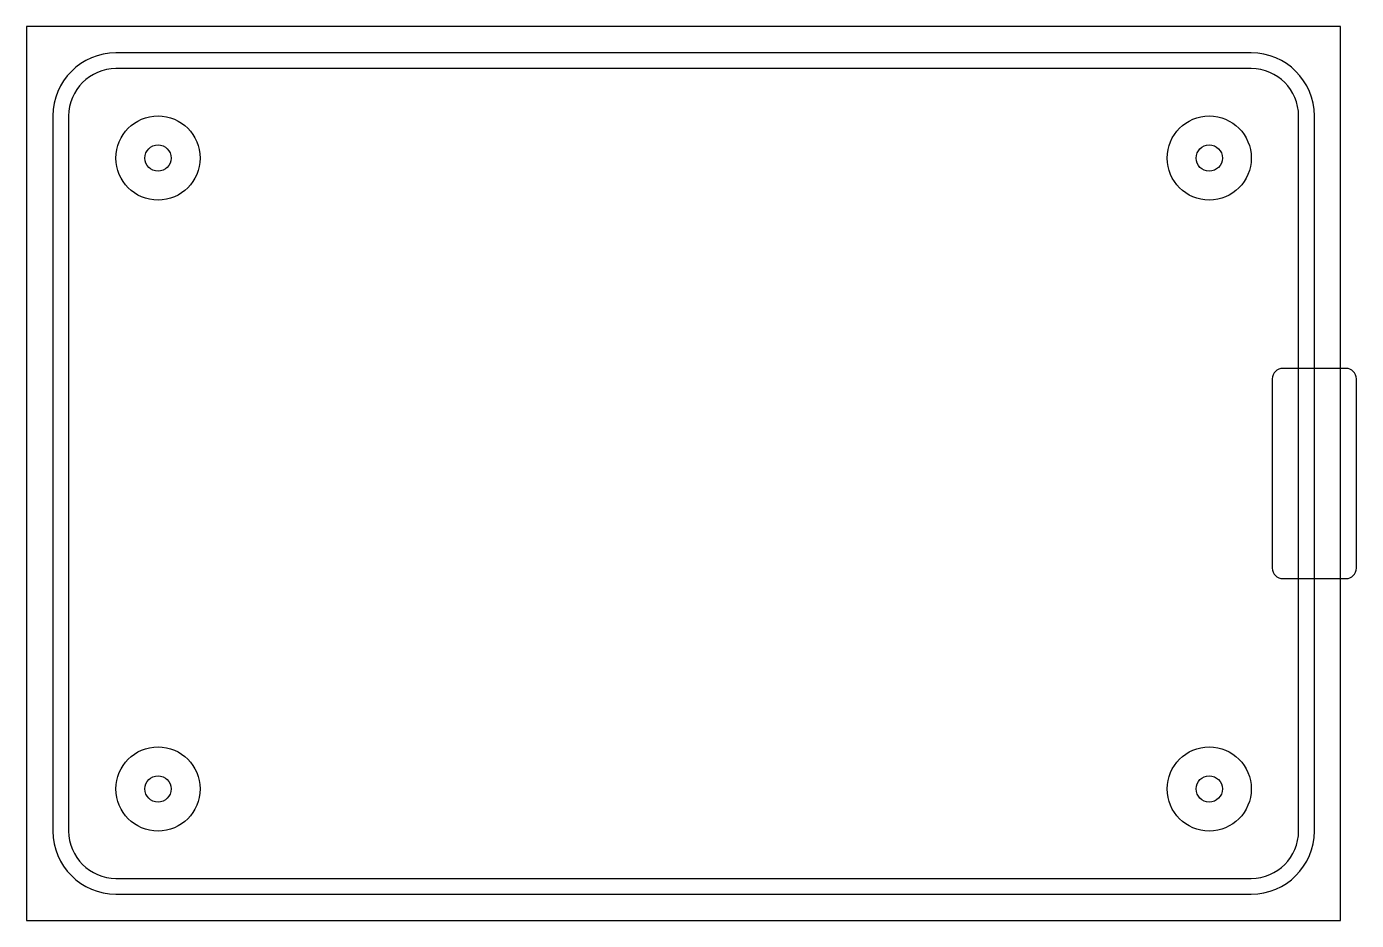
# Model space of a CAD drawing. Header units: millimetres. Extents: x -62 to 64, y -42 to 42.
import ezdxf

# ---------------------------------------------------------------- set-up
doc = ezdxf.new("R2010")
doc.units = ezdxf.units.MM
for name, color, linetype in [('A_OUTSIDE_WALL_Z-24', 2, 'CONTINUOUS'), ('B_MAIN_POCKET_1_5_MM_WALLS_Z-20', 3, 'CONTINUOUS'), ('BLANK', 1, 'CONTINUOUS'), ('C2_STANDOFFS', 5, 'CONTINUOUS'), ('C3_STANDOFFS', 6, 'CONTINUOUS'), ('C4_STANDOFFS', 1, 'CONTINUOUS'), ('C_STANDOFFS', 4, 'CONTINUOUS'), ('D_M3_HOLES_IN_THE_STANDOFF_Z-14', 2, 'CONTINUOUS'), ('E_CONNECTOR_NOTCH_Z-14', 3, 'CONTINUOUS')]:
    doc.layers.add(name, color=color, linetype=linetype)

msp = doc.modelspace()

# ---------------------------------------------------------------- linework, layer by layer
at = {"layer": 'A_OUTSIDE_WALL_Z-24'}
for p, q in [((54, 40), (-54, 40)), ((-60, 34), (-60, -34)), ((60, -34), (60, 34)), ((-54, -40), (54, -40))]:
    msp.add_line(p, q, dxfattribs=at)
for centre, start, end in [((-54, 34), 90, 180), ((54, 34), 0, 90), ((-54, -34), 180, 270), ((54, -34), 270, 0)]:
    msp.add_arc(centre, 6, start, end, dxfattribs=at)
at = {"layer": 'B_MAIN_POCKET_1_5_MM_WALLS_Z-20'}
for p, q in [((54, 38.5), (-54, 38.5)), ((-58.5, 34), (-58.5, -34)), ((58.5, -34), (58.5, 34)), ((-54, -38.5), (54, -38.5))]:
    msp.add_line(p, q, dxfattribs=at)
for centre, start, end in [((-54, 34), 90, 180), ((54, 34), 0, 90), ((-54, -34), 180, 270), ((54, -34), 270, 0)]:
    msp.add_arc(centre, 4.5, start, end, dxfattribs=at)
at = {"layer": 'BLANK'}
for p, q in [((62.5, 42.5), (-62.5, 42.5)), ((-62.5, 42.5), (-62.5, -42.5)), ((62.5, -42.5), (62.5, 42.5)), ((-62.5, -42.5), (62.5, -42.5))]:
    msp.add_line(p, q, dxfattribs=at)
at = {"layer": 'C2_STANDOFFS'}
msp.add_circle((50, -30), 4, dxfattribs=at)
at = {"layer": 'C3_STANDOFFS'}
msp.add_circle((-50, 30), 4, dxfattribs=at)
at = {"layer": 'C4_STANDOFFS'}
msp.add_circle((50, 30), 4, dxfattribs=at)
at = {"layer": 'C_STANDOFFS'}
msp.add_circle((-50, -30), 4, dxfattribs=at)
at = {"layer": 'D_M3_HOLES_IN_THE_STANDOFF_Z-14'}
for centre in [(-50, 30), (50, 30), (-50, -30), (50, -30)]:
    msp.add_circle(centre, 1.25, dxfattribs=at)
at = {"layer": 'E_CONNECTOR_NOTCH_Z-14'}
for p, q in [((56, 9), (56, -9)), ((63, 10), (57, 10)), ((64, -9), (64, 9)), ((57, -10), (63, -10))]:
    msp.add_line(p, q, dxfattribs=at)
for centre, start, end in [((57, 9), 90, 180), ((63, 9), 0, 90), ((57, -9), 180, 270), ((63, -9), 270, 0)]:
    msp.add_arc(centre, 1, start, end, dxfattribs=at)

doc.saveas('drawing.dxf')
